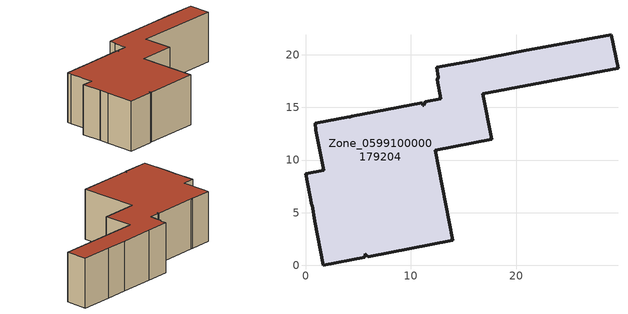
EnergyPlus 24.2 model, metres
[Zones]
Zone_0599100000179204
 floor ground (C_G): 24.36,21.03 29.03,21.91 29.65,18.7 16.83,16.31 17.68,11.98 12.32,10.93 13.98,2.39 5.94,0.82 5.69,1.09 5.6,0.76 1.7,0 0.88,4.19 0.66,5.71 0.59,5.69 0,8.72 1.71,9.04 0.99,12.81 0.91,13.48 4.15,14.11 4.17,14.06 4.4,14.16 11.09,15.46 11.14,15.18 11.2,15.19 11.37,15.52 12.84,15.8 12.48,17.64 12.59,17.86 12.46,18.79 15.94,19.44 20.97,20.42 z0.77
 wall outside (C_F): 0,8.72 0.59,5.69 0.66,5.71 0.88,4.19 1.7,0 5.6,0.76 5.69,1.09 5.94,0.82 13.98,2.39 12.32,10.93 17.68,11.98 16.83,16.31 29.65,18.7 29.03,21.91 24.36,21.03 20.97,20.42 15.94,19.44 12.46,18.79 12.59,17.86 12.48,17.64 12.84,15.8 11.37,15.52 11.2,15.19 11.14,15.18 11.09,15.46 4.4,14.16 4.17,14.06 4.15,14.11 0.91,13.48 0.99,12.81 1.71,9.04 0,8.72 z0.77:8.33
 roof outside (C_R): 16.83,16.31 29.65,18.7 29.03,21.91 24.36,21.03 20.97,20.42 15.94,19.44 12.46,18.79 12.59,17.86 12.48,17.64 12.84,15.8 11.37,15.52 11.2,15.19 11.14,15.18 11.09,15.46 4.4,14.16 4.17,14.06 4.15,14.11 0.91,13.48 0.99,12.81 1.71,9.04 0,8.72 0.59,5.69 0.66,5.71 0.88,4.19 1.7,0 5.6,0.76 5.69,1.09 5.94,0.82 13.98,2.39 12.32,10.93 17.68,11.98 z8.33
[BUILDING]
Pand.0599100000179204: North Axis=0; Terrain=City; Loads Convergence Tolerance Value=0.04; Temperature Convergence Tolerance Value=0.4; Solar Distribution=FullExterior; Maximum Number of Warmup Days=25; Minimum Number of Warmup Days=1
[Site:Location]
Rotterdam.The.Hague.AP_ZH_NLD Design_Conditions: Latitude=51.96; Longitude=4.45; Time Zone=1; Elevation=-4.5
[SITE:GROUNDTEMPERATURE:BUILDINGSURFACE]
18, 18, 18, 18, 18, 18, 18, 18, 18, 18, 18, 18
[MATERIAL] Thermal Absorptance=0.9; Solar Absorptance=0.7; Visible Absorptance=0.7
Name | Roughness | Thickness | Conductivity | Density | Specific Heat
G.D.1965 | MediumSmooth | 0.15 | 1 | 540 | 1210
F.D.1965 | Rough | 0.3 | 0.857143 | 1920 | 840
R.D.1965 | MediumRough | 0.2 | 0.08 | 1500 | 1000
[CONSTRUCTION]
C_G: G.D.1965
C_F: F.D.1965
C_R: R.D.1965
[ZONE]
Zone_0599100000179204: Type=1; Multiplier=1; Ceiling Height=Autocalculate; Volume=Autocalculate; Floor Area=autocalculate; Part of Total Floor Area=Yes
[ZONEINFILTRATION:DESIGNFLOWRATE]
Infil_Zone_0599100000179204: Zone or ZoneList or Space or SpaceList=Zone_0599100000179204; Schedule=AlwaysOn; Design Flow Rate Calculation Method=Flow/Area; Flow Rate per Floor Area=0.0042; Constant Term Coefficient=1; Temperature Term Coefficient=0; Velocity Term Coefficient=0; Velocity Squared Term Coefficient=0
[HVACTEMPLATE:ZONE:IDEALLOADSAIRSYSTEM]
Zone_0599100000179204: Maximum Heating Supply Air Temperature=50; Minimum Cooling Supply Air Temperature=13; Maximum Heating Supply Air Humidity Ratio=0.0156; Minimum Cooling Supply Air Humidity Ratio=0.0077; Heating Limit=NoLimit; Cooling Limit=NoLimit; Dehumidification Control Type=ConstantSensibleHeatRatio; Cooling Sensible Heat Ratio=0.7; Dehumidification Setpoint=60; Humidification Control Type=None; Humidification Setpoint=30; Outdoor Air Method=None; Outdoor Air Flow Rate per Person=0.00944; Outdoor Air Flow Rate per Zone Floor Area=0; Outdoor Air Flow Rate per Zone=0; Demand Controlled Ventilation Type=None; Outdoor Air Economizer Type=NoEconomizer; Heat Recovery Type=None; Sensible Heat Recovery Effectiveness=0.7; Latent Heat Recovery Effectiveness=0.65
[ZONECONTROL:THERMOSTAT]
ThermostatControl_Zone_0599100000179204: Zone or ZoneList=Zone_0599100000179204; Control Type Schedule=DualSetpointControlType; Control 1=Thermostat_Zone_0599100000179204; Temperature Difference Between Cutout And Setpoint=0
[THERMOSTATSETPOINT:DUALSETPOINT]
Thermostat_Zone_0599100000179204: Heating Setpoint Temperature Schedule=HeatingSetpoint_Zone_0599100000179204; Cooling Setpoint Temperature Schedule=CoolingSetpoint_Zone_0599100000179204
[SCHEDULE:COMPACT]
HeatingSetpoint_Zone_0599100000179204: Through: 12/31, For: AllDays, Until: 24:00, 21
CoolingSetpoint_Zone_0599100000179204: Through: 12/31, For: AllDays, Until: 24:00, 24
DualSetpointControlType: Through: 12/31, For: AllDays, Until: 24:00, 4
AlwaysOn: Through: 12/31, For: AllDays, Until: 24:00, 1
